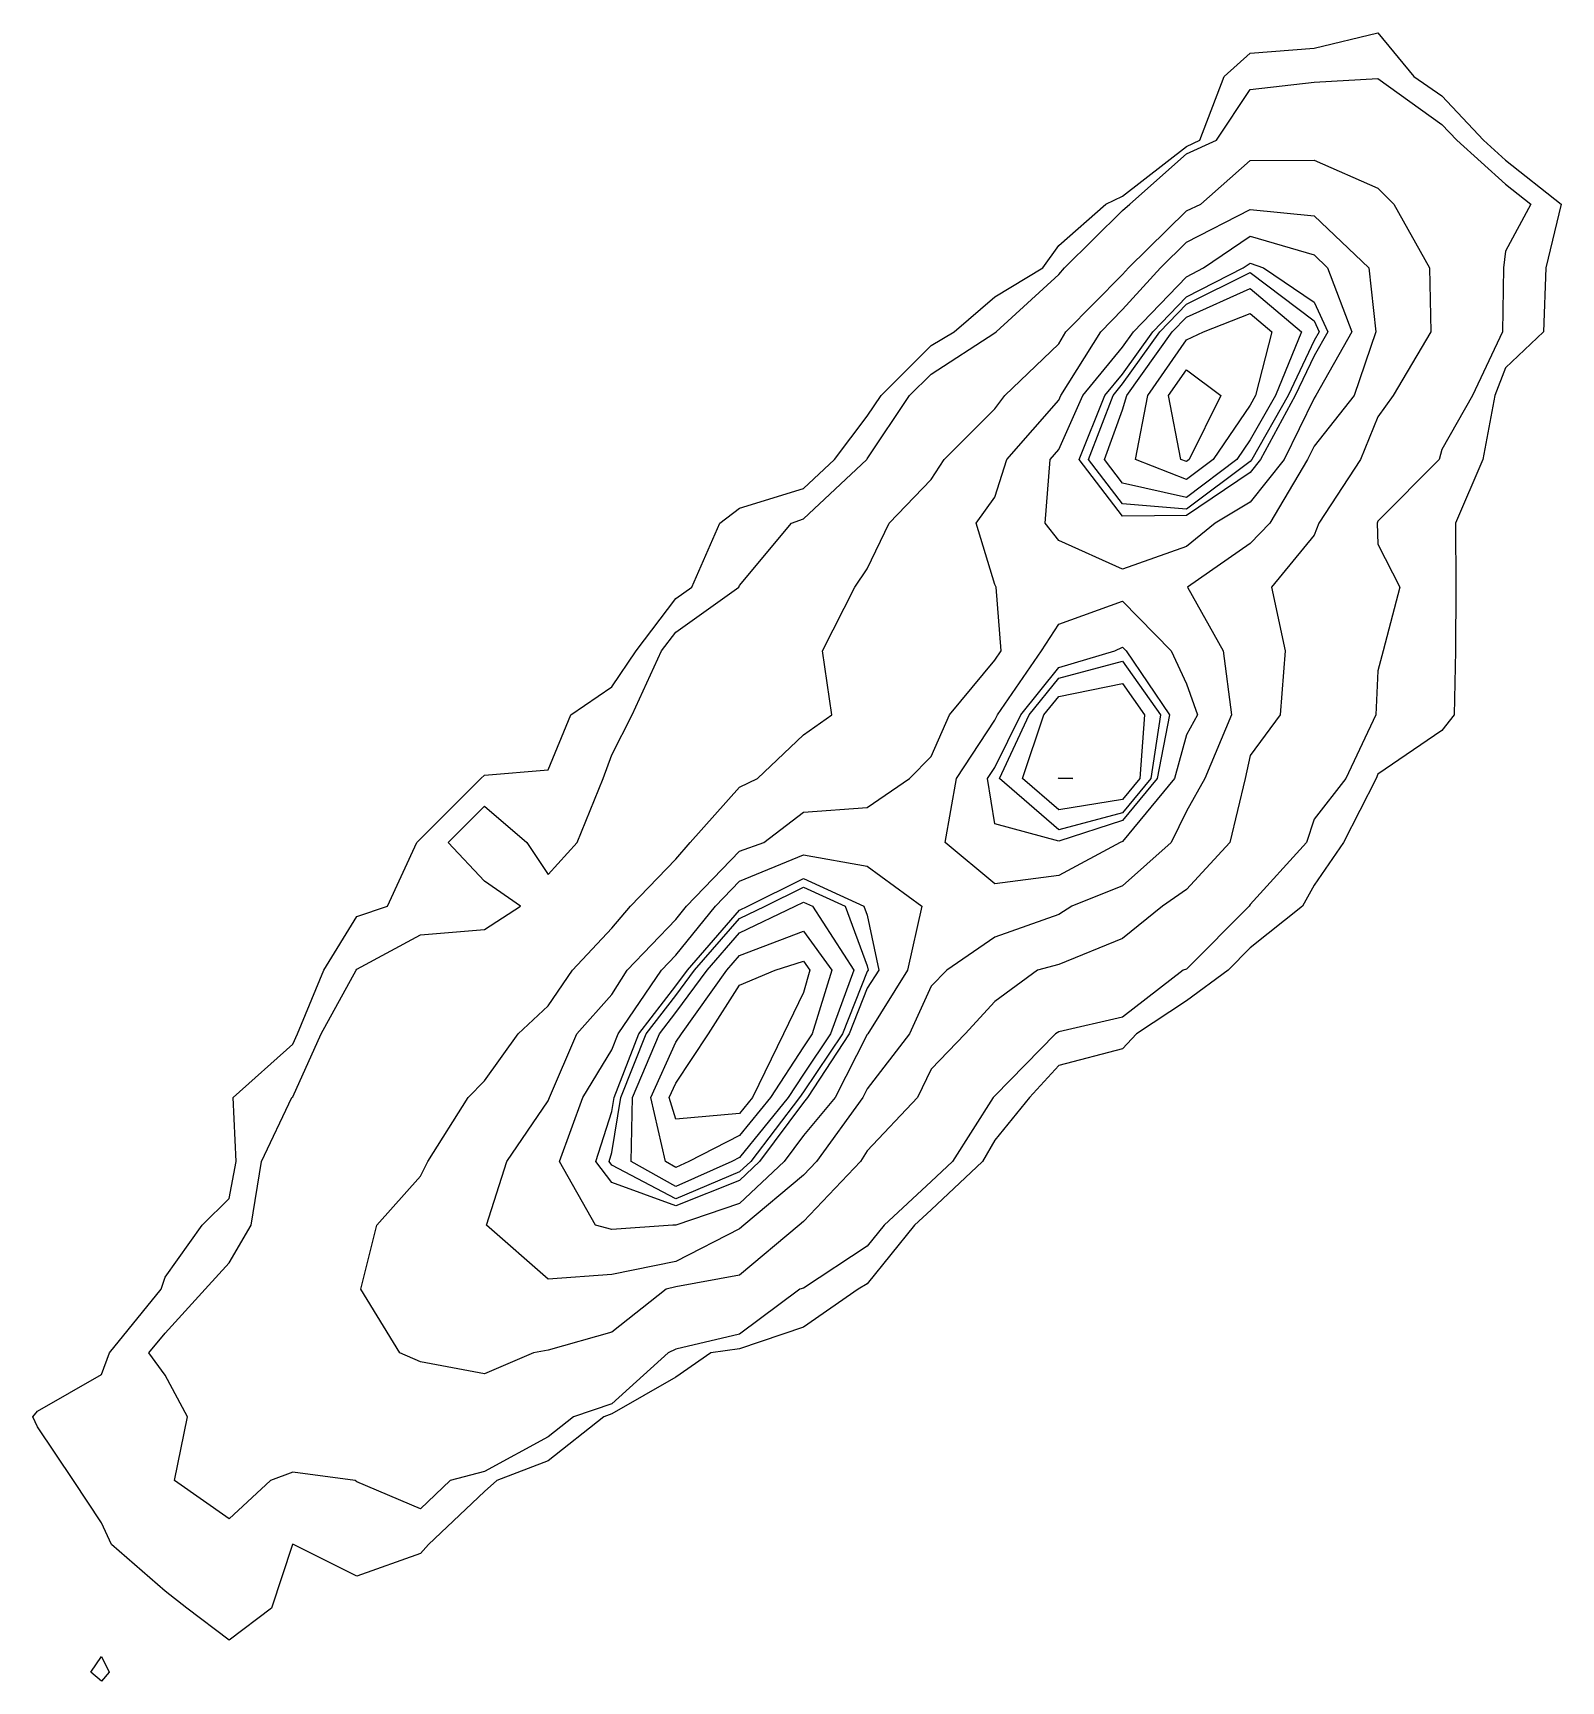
# Model space of a CAD drawing. Extents: x 205811 to 206409, y 770359 to 771005.
import ezdxf

# ---------------------------------------------------------------- set-up
doc = ezdxf.new("R2010")
doc.units = 0

msp = doc.modelspace()

# ---------------------------------------------------------------- linework, layer by layer
at = {"layer": 'GSLAYER', "color": 7, "flags": 128}
for points in [[(205870.899241, 770387.5), (205862.5, 770394.2322), (205841.415674, 770412.5), (205837.5, 770420.965372), (205826.511755, 770437.5), (205812.5, 770458.584273), (205810.688751, 770462.5), (205812.5, 770464.641417), (205837.5, 770479.026244), (205840.687769, 770487.5), (205860.930724, 770512.5), (205862.5, 770517.225895), (205876.957859, 770537.5), (205887.5, 770548.042141), (205890.226177, 770562.5), (205889.156513, 770587.5), (205912.5, 770608.437244), (205914.319208, 770612.5), (205924.608154, 770637.5), (205937.5, 770658.437244), (205949.579169, 770662.5), (205961.016655, 770687.5), (205962.5, 770688.884349), (205986.115651, 770712.5), (205987.5, 770713.884349), (206012.5, 770715.870128), (206021.384916, 770737.5), (206037.5, 770748.452306), (206046.988175, 770762.5), (206062.5, 770782.98195), (206068.825248, 770787.5), (206079.781545, 770812.5), (206087.5, 770818.38875), (206112.5, 770826.173715), (206124.608154, 770837.5), (206137.5, 770854.477097), (206142.877167, 770862.5), (206162.5, 770882.122833), (206171.482638, 770887.5), (206187.5, 770901.138921), (206206.226239, 770912.5), (206212.5, 770921.283286), (206230.876449, 770937.5), (206237.5, 770940.681945), (206262.5, 770960.104595), (206267.779653, 770962.5), (206277.277257, 770987.5), (206287.5, 770996.645069), (206312.5, 770998.567172), (206337.5, 771004.551725), (206351.582477, 770987.5), (206362.5, 770979.893699), (206378.898987, 770962.5), (206387.5, 770954.7818), (206409.245691, 770937.5), (206403.312454, 770912.5), (206402.428094, 770887.5), (206387.5, 770873.389501), (206383.377606, 770862.5), (206378.615084, 770837.5), (206367.86233, 770812.5), (206368.011543, 770787.5), (206367.86233, 770762.5), (206367.420884, 770737.5), (206362.5, 770731.348821), (206337.5, 770714.246757), (206336.776731, 770712.5), (206324.095941, 770687.5), (206312.5, 770670.673181), (206307.970281, 770662.5), (206287.5, 770646.123841), (206278.876159, 770637.5), (206262.5, 770625.428819), (206243.011543, 770612.5), (206237.5, 770606.61836), (206212.5, 770600.039578), (206201.100442, 770587.5), (206187.5, 770570.877197), (206182.656519, 770562.5), (206162.5, 770543.560265), (206156.016875, 770537.5), (206137.5, 770514.534007), (206133.872011, 770512.5), (206112.5, 770497.539558), (206087.5, 770489.069741), (206076.26539, 770487.5), (206062.5, 770477.979471), (206037.5, 770463.597246), (206034.245691, 770462.5), (206012.5, 770445.2182), (205992.408926, 770437.5), (205987.5, 770433.169598), (205965.575559, 770412.5), (205962.5, 770408.98505), (205937.5, 770400.098946), (205912.697395, 770412.5), (205912.5, 770412.631593), (205912.302605, 770412.5), (205904.100759, 770387.5), (205887.5, 770375.049472), (205870.899241, 770387.5)], [(205866.122071, 770437.5), (205871.159781, 770462.5), (205862.5, 770478.857244), (205856.017919, 770487.5), (205862.5, 770495.278508), (205878.155947, 770512.5), (205887.5, 770522.778428), (205896.159781, 770537.5), (205900.177785, 770562.5), (205912.151814, 770587.5), (205912.5, 770587.812295), (205923.554583, 770612.5), (205937.307708, 770637.5), (205937.5, 770637.812295), (205962.5, 770651.26106), (205987.5, 770653.416049), (206001.638593, 770662.5), (205987.5, 770672.314381), (205973.263454, 770687.5), (205987.5, 770701.736546), (206004.110552, 770687.5), (206012.5, 770674.892947), (206023.861927, 770687.5), (206034.026908, 770712.5), (206037.5, 770721.76161), (206045.369195, 770737.5), (206056.939783, 770762.5), (206062.5, 770769.841759), (206087.221452, 770787.5), (206087.5, 770788.057096), (206107.869195, 770812.5), (206112.5, 770814.294218), (206137.307708, 770837.5), (206137.5, 770837.753226), (206154.085959, 770862.5), (206162.5, 770870.914041), (206187.5, 770887.088802), (206188.019923, 770887.5), (206212.5, 770909.98537), (206214.764767, 770912.5), (206237.5, 770935.021213), (206240.283052, 770937.5), (206262.5, 770957.174533), (206274.237729, 770962.5), (206287.5, 770982.383391), (206312.5, 770985.331297), (206337.5, 770986.764528), (206362.5, 770968.734775), (206368.37822, 770962.5), (206387.5, 770945.340891), (206397.366194, 770937.5), (206387.5, 770919.046616), (206386.646633, 770912.5), (206386.296393, 770887.5), (206374.583728, 770862.5), (206362.5, 770841.434598), (206361.478164, 770837.5), (206337.5, 770813.263297), (206337.202849, 770812.5), (206337.5, 770804.246303), (206346.127106, 770787.5), (206339.604046, 770762.5), (206337.5, 770754.679358), (206336.652008, 770737.5), (206324.937191, 770712.5), (206312.5, 770696.534635), (206309.536221, 770687.5), (206287.5, 770663.106083), (206287.106446, 770662.5), (206262.5, 770637.893554), (206261.230998, 770637.5), (206237.5, 770619.058652), (206212.5, 770613.250097), (206211.22307, 770612.5), (206187.5, 770588.255353), (206186.819455, 770587.5), (206170.83844, 770562.5), (206162.5, 770554.664925), (206144.137378, 770537.5), (206137.5, 770529.267835), (206112.5, 770512.896982), (206111.074619, 770512.5), (206087.5, 770494.799906), (206062.5, 770488.919406), (206059.551027, 770487.5), (206037.5, 770467.602621), (206022.366194, 770462.5), (206012.5, 770454.659109), (205987.5, 770441.090644), (205974.116714, 770437.5), (205962.5, 770426.374505), (205937.5, 770436.992234), (205936.879032, 770437.5), (205912.5, 770440.866336), (205903.741341, 770437.5), (205887.5, 770422.463059), (205866.122071, 770437.5)], [(205954.38869, 770487.5), (205939.166594, 770512.5), (205945.355652, 770537.5), (205962.5, 770556.724554), (205965.307255, 770562.5), (205981.224458, 770587.5), (205987.5, 770594.045328), (206000.807625, 770612.5), (206012.5, 770623.522061), (206021.989666, 770637.5), (206037.5, 770653.878572), (206044.761071, 770662.5), (206062.5, 770680.868562), (206068.087208, 770687.5), (206087.5, 770709.086462), (206094.434426, 770712.5), (206112.5, 770729.686285), (206123.676589, 770737.5), (206119.965036, 770762.5), (206132.680366, 770787.5), (206137.5, 770794.702416), (206146.043873, 770812.5), (206162.5, 770829.584034), (206167.619867, 770837.5), (206187.5, 770857.350061), (206191.311727, 770862.5), (206212.5, 770882.729717), (206215.293454, 770887.5), (206237.5, 770909.977049), (206239.789373, 770912.5), (206262.5, 770934.93518), (206268.100164, 770937.5), (206287.5, 770954.621169), (206312.5, 770954.788282), (206337.5, 770943.729574), (206343.79026, 770937.5), (206357.664476, 770912.5), (206358.21663, 770887.5), (206343.550748, 770862.5), (206337.5, 770854.242812), (206330.69442, 770837.5), (206314.392605, 770812.5), (206312.5, 770807.86206), (206295.872663, 770787.5), (206301.189094, 770762.5), (206299.252395, 770737.5), (206287.5, 770721.465576), (206285.572148, 770712.5), (206279.482681, 770687.5), (206262.5, 770669.093329), (206253.181899, 770662.5), (206237.5, 770649.782893), (206212.5, 770639.638711), (206204.216197, 770637.5), (206187.5, 770625.173535), (206175.795085, 770612.5), (206162.5, 770598.692067), (206157.124369, 770587.5), (206137.5, 770566.621838), (206134.902937, 770562.5), (206112.5, 770538.934826), (206110.795644, 770537.5), (206087.5, 770517.986131), (206062.5, 770513.421807), (206058.73093, 770512.5), (206037.5, 770495.6462), (206012.5, 770488.62494), (206006.743609, 770487.5), (205987.5, 770479.264353), (205962.5, 770483.987395), (205954.38869, 770487.5)], [(205988.402098, 770537.5), (205996.263041, 770562.5), (206012.5, 770586.215097), (206012.986113, 770587.5), (206023.702633, 770612.5), (206037.5, 770627.87009), (206043.441684, 770637.5), (206062.5, 770657.328869), (206066.702733, 770662.5), (206087.5, 770684.109516), (206096.950283, 770687.5), (206112.5, 770699.318909), (206137.5, 770701.210827), (206154.054753, 770712.5), (206162.5, 770721.084126), (206169.656713, 770737.5), (206187.5, 770758.878196), (206189.882965, 770762.5), (206187.983338, 770787.5), (206187.5, 770788.504966), (206180.157591, 770812.5), (206187.5, 770822.76096), (206192.180828, 770837.5), (206212.5, 770860.739419), (206213.285323, 770862.5), (206228.919618, 770887.5), (206237.5, 770896.184901), (206252.304626, 770912.5), (206262.5, 770922.571719), (206287.5, 770935.441305), (206312.5, 770932.97803), (206333.98143, 770912.5), (206336.65046, 770887.5), (206328.25023, 770862.5), (206312.5, 770842.69022), (206309.964049, 770837.5), (206295.168331, 770812.5), (206287.5, 770804.613218), (206262.870523, 770787.5), (206276.852338, 770762.5), (206280.203343, 770737.5), (206269.666651, 770712.5), (206262.5, 770699.737251), (206256.569443, 770687.5), (206237.5, 770670.532245), (206217.560876, 770662.5), (206212.5, 770659.230009), (206187.5, 770650.342688), (206168.597014, 770637.5), (206162.5, 770631.176252), (206154.071971, 770612.5), (206137.5, 770591.012726), (206135.712378, 770587.5), (206117.622398, 770562.5), (206112.5, 770557.111858), (206089.204089, 770537.5), (206087.5, 770536.07255), (206062.5, 770523.316418), (206037.5, 770518.294068), (206012.5, 770516.354), (205988.402098, 770537.5)], [(206207.208216, 770812.5), (206209.155197, 770837.5), (206212.5, 770841.325514), (206221.945076, 770862.5), (206237.5, 770881.535791), (206241.771009, 770887.5), (206262.5, 770909.069756), (206269.239636, 770912.5), (206287.5, 770924.902853), (206312.5, 770917.583492), (206317.832577, 770912.5), (206327.274612, 770887.5), (206313.25912, 770862.5), (206312.5, 770861.54522), (206300.751459, 770837.5), (206287.5, 770820.704192), (206273.732727, 770812.5), (206262.5, 770803.333979), (206237.5, 770794.565479), (206212.5, 770805.796445), (206207.208216, 770812.5)], [(206220.476311, 770837.5), (206230.604828, 770862.5), (206237.5, 770870.938167), (206249.360036, 770887.5), (206262.5, 770901.17292), (206284.755095, 770912.5), (206287.5, 770914.364402), (206292.723638, 770912.5), (206312.5, 770899.056984), (206317.898765, 770887.5), (206312.5, 770878.061493), (206305.137162, 770862.5), (206291.538869, 770837.5), (206287.5, 770832.38086), (206262.5, 770815.505852), (206237.5, 770815.326329), (206220.476311, 770837.5)], [(206224.104518, 770837.5), (206233.767716, 770862.5), (206237.5, 770867.067491), (206252.131852, 770887.5), (206262.5, 770898.288679), (206287.5, 770910.659651), (206312.5, 770891.726393), (206314.47433, 770887.5), (206312.5, 770884.048334), (206302.30452, 770862.5), (206288.174063, 770837.5), (206287.5, 770836.645646), (206262.5, 770818.078534), (206237.5, 770820.052136), (206224.104518, 770837.5)], [(206230.410072, 770837.5), (206237.5, 770856.947668), (206239.165596, 770862.5), (206256.949062, 770887.5), (206262.5, 770893.276083), (206287.5, 770904.456679), (206307.589073, 770887.5), (206297.381598, 770862.5), (206287.5, 770845.148111), (206282.26921, 770837.5), (206262.5, 770822.549663), (206237.5, 770828.265237), (206230.410072, 770837.5)], [(206242.580354, 770837.5), (206247.339581, 770862.5), (206262.5, 770884.337932), (206269.188777, 770887.5), (206287.5, 770894.684525), (206296.011716, 770887.5), (206289.626034, 770862.5), (206287.5, 770858.766726), (206272.955, 770837.5), (206262.5, 770829.593474), (206242.580354, 770837.5)], [(206260.326483, 770837.5), (206255.513565, 770862.5), (206262.5, 770872.563659), (206276.018975, 770862.5), (206263.64079, 770837.5), (206262.5, 770836.637285), (206260.326483, 770837.5)], [(206168.027312, 770687.5), (206172.434453, 770712.5), (206187.5, 770735.387095), (206188.536041, 770737.5), (206205.758285, 770762.5), (206212.5, 770772.940957), (206237.5, 770781.954889), (206256.482835, 770762.5), (206262.5, 770749.565311), (206266.785718, 770737.5), (206262.5, 770729.566841), (206257.824096, 770712.5), (206237.5, 770687.793499), (206236.610486, 770687.5), (206212.5, 770674.474421), (206187.5, 770671.256209), (206168.027312, 770687.5)], [(206184.636369, 770712.5), (206187.5, 770716.850336), (206197.625345, 770737.5), (206212.5, 770755.9971), (206234.438886, 770762.5), (206237.5, 770763.945702), (206238.910623, 770762.5), (206255.855377, 770737.5), (206251.019369, 770712.5), (206237.5, 770696.065502), (206212.5, 770687.96864), (206187.5, 770694.735421), (206184.636369, 770712.5)], [(206189.344959, 770712.5), (206200.945122, 770737.5), (206212.5, 770751.868852), (206237.5, 770758.541757), (206252.289529, 770737.5), (206248.534011, 770712.5), (206237.5, 770699.086768), (206212.5, 770692.440202), (206189.344959, 770712.5)], [(206198.31531, 770712.5), (206206.714649, 770737.5), (206212.5, 770744.694265), (206237.5, 770749.72474), (206246.09235, 770737.5), (206244.214643, 770712.5), (206237.5, 770704.337505), (206212.5, 770700.211444), (206198.31531, 770712.5)], [(206212.447189, 770712.5), (206212.5, 770712.7544), (206218.003551, 770712.5), (206212.5, 770712.454249), (206212.447189, 770712.5)], [(206030.981802, 770537.5), (206016.95723, 770562.5), (206026.050235, 770587.5), (206037.5, 770606.205218), (206039.887962, 770612.5), (206056.892168, 770637.5), (206062.5, 770643.334564), (206078.076323, 770662.5), (206087.5, 770672.291724), (206112.5, 770682.618271), (206137.5, 770678.164209), (206158.881526, 770662.5), (206153.212064, 770637.5), (206137.728972, 770612.5), (206137.5, 770612.203114), (206124.928616, 770587.5), (206112.5, 770572.699042), (206104.905106, 770562.5), (206087.5, 770546.045431), (206062.5, 770537.53564), (206061.302215, 770537.5), (206037.5, 770535.854201), (206030.981802, 770537.5)], [(206031.187169, 770562.5), (206037.5, 770582.053448), (206038.387677, 770587.5), (206047.984385, 770612.5), (206062.5, 770631.364734), (206067.023308, 770637.5), (206087.5, 770660.975248), (206090.681622, 770662.5), (206112.5, 770673.37141), (206136.201, 770662.5), (206137.5, 770659.003415), (206141.959225, 770637.5), (206137.5, 770630.332859), (206130.36691, 770612.5), (206114.144854, 770587.5), (206112.5, 770585.541181), (206095.341984, 770562.5), (206087.5, 770555.086287), (206062.5, 770545.092155), (206037.5, 770554.284058), (206031.187169, 770562.5)], [(206036.384512, 770562.5), (206037.5, 770565.955127), (206041.011376, 770587.5), (206050.941522, 770612.5), (206062.5, 770627.521589), (206069.856719, 770637.5), (206087.5, 770657.726919), (206097.459742, 770662.5), (206112.5, 770669.994087), (206128.838023, 770662.5), (206137.5, 770639.184109), (206137.849239, 770637.5), (206137.5, 770636.938682), (206127.7246, 770612.5), (206112.5, 770589.794928), (206111.008407, 770587.5), (206091.849149, 770562.5), (206087.5, 770558.388369), (206062.5, 770547.852097), (206037.5, 770561.048229), (206036.384512, 770562.5)], [(206044.977861, 770562.5), (206045.571169, 770587.5), (206056.080808, 770612.5), (206062.5, 770620.842488), (206074.780976, 770637.5), (206087.5, 770652.081566), (206109.23961, 770662.5), (206112.5, 770664.12455), (206116.041716, 770662.5), (206132.281797, 770637.5), (206123.132462, 770612.5), (206112.5, 770596.643372), (206106.557246, 770587.5), (206087.5, 770564.052783), (206084.467361, 770562.5), (206062.5, 770552.648671), (206044.977861, 770562.5)], [(206058.418312, 770562.5), (206052.754662, 770587.5), (206062.5, 770609.188215), (206064.692982, 770612.5), (206082.538644, 770637.5), (206087.5, 770643.187885), (206112.5, 770652.747052), (206123.638445, 770637.5), (206115.898014, 770612.5), (206112.5, 770607.432402), (206099.544894, 770587.5), (206087.5, 770572.68048), (206067.617178, 770562.5), (206062.5, 770560.205186), (206058.418312, 770562.5)], [(206059.938154, 770587.5), (206062.5, 770593.201379), (206075.279069, 770612.5), (206087.5, 770631.551424), (206101.382351, 770637.5), (206112.5, 770640.91545), (206114.995092, 770637.5), (206112.5, 770628.68799), (206104.630793, 770612.5), (206092.532542, 770587.5), (206087.5, 770581.308177), (206062.5, 770579.03255), (206059.938154, 770587.5)], [(205833.399241, 770362.5), (205837.5, 770368.651179), (205840.575559, 770362.5), (205837.5, 770358.98505), (205833.399241, 770362.5)]]:
    msp.add_lwpolyline(points, close=True, dxfattribs=at)

doc.saveas('drawing.dxf')
